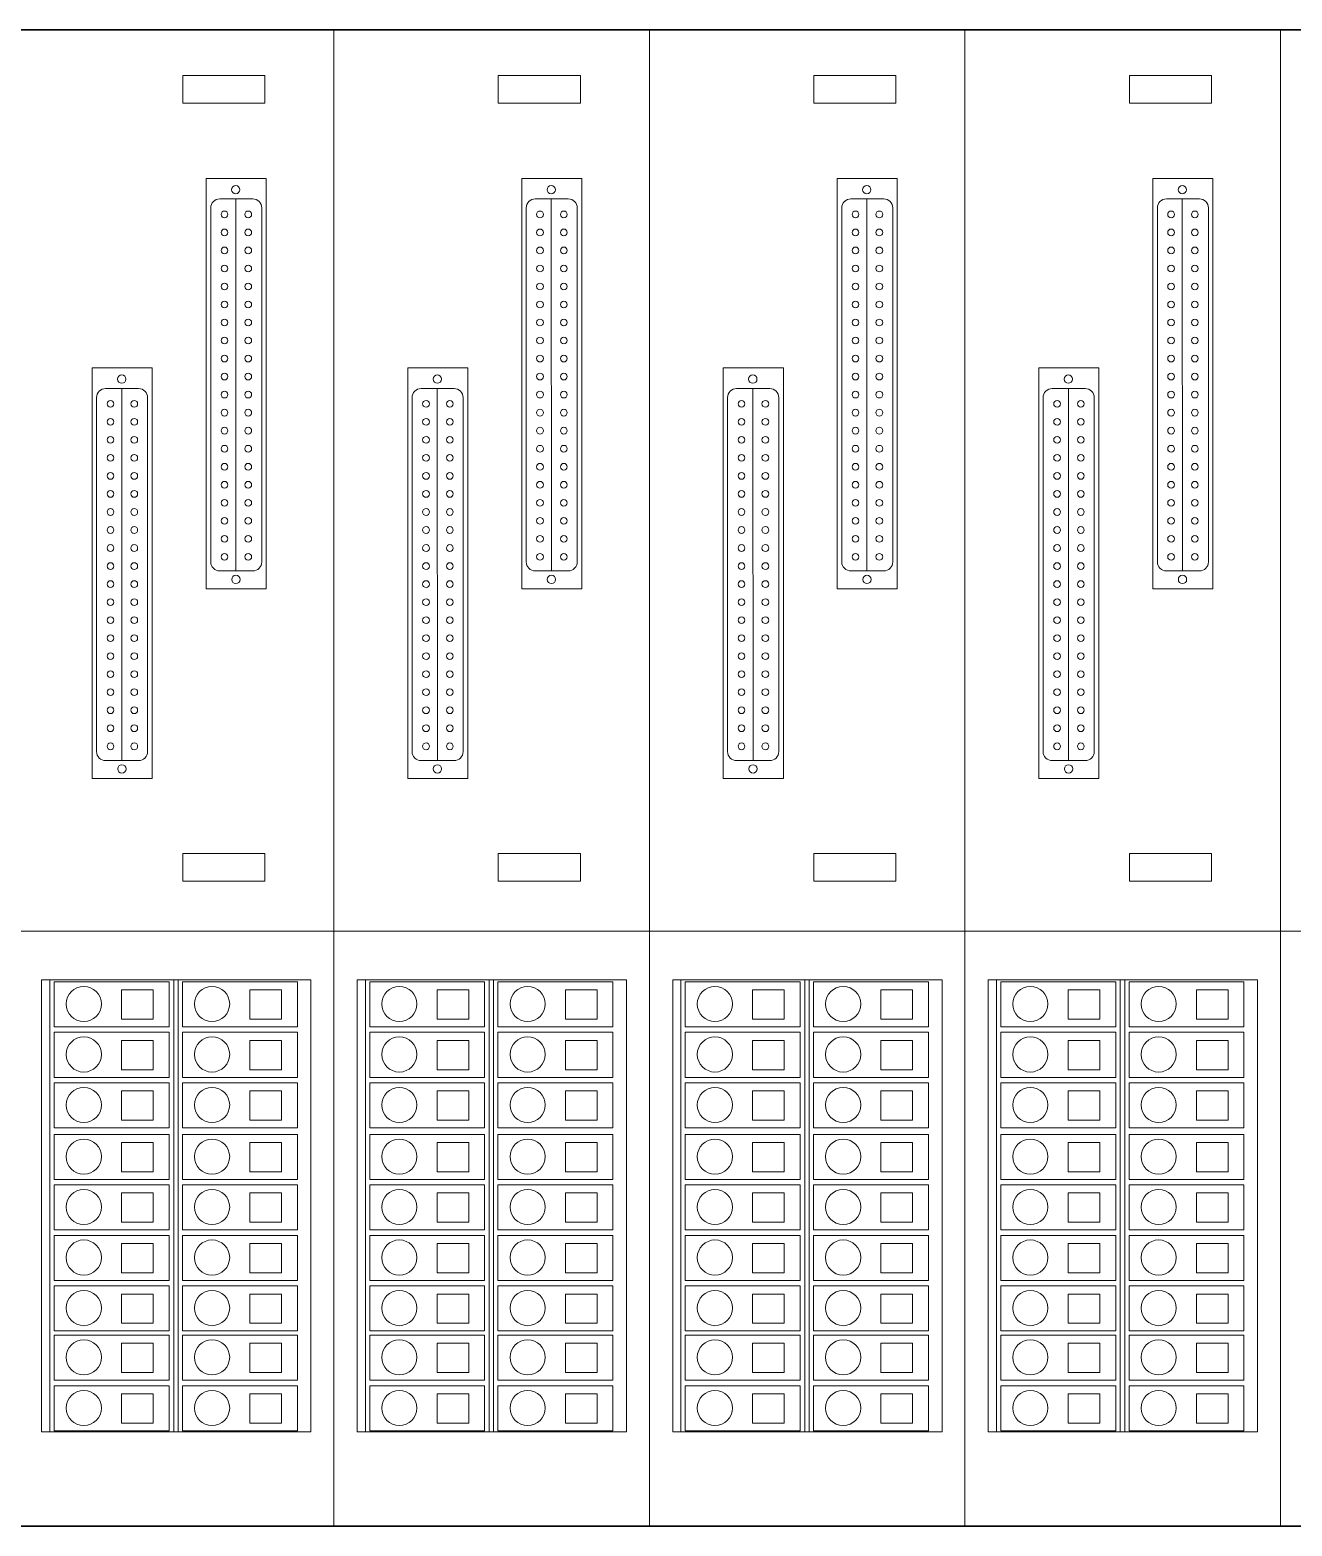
# Model space of a CAD drawing. Header units: millimetres. Extents: x 33157 to 59611, y -29750 to 1750.
# Drawn here: x 54995.3 to 55135.3, y 1074 to 1240 of the extents above; entities that cross this region are included whole.
import ezdxf

# ---------------------------------------------------------------- set-up
doc = ezdxf.new("R2010")
doc.units = ezdxf.units.MM
doc.layers.get('0').update_dxf_attribs({"lineweight": 18})
doc.layers.add('细实线', color=7, linetype='Continuous', lineweight=20)

msp = doc.modelspace()

# ---------------------------------------------------------------- linework, layer by layer
for p, q in [((55029, 1240.01), (55029, 1074.01)), ((55064, 1240.01), (55064, 1074.01)), ((55064, 1240.01), (55064, 1074.01)), ((55099, 1240.01), (55099, 1074.01)), ((55134, 1240.01), (55134, 1074.01)), ((55134, 1240.01), (55134, 1074.01)), ((54854, 1140.01), (55274, 1140.01)), ((54997.5, 1134.61), (54997.5, 1084.47)), ((54997.5, 1134.61), (55011.24, 1134.61)), ((55011.24, 1134.61), (55024.99, 1134.61)), ((55011.24, 1134.61), (55011.24, 1084.47)), ((55011.73, 1134.61), (55011.73, 1084.47)), ((55032.5, 1134.61), (55046.24, 1134.61)), ((55032.5, 1134.61), (55032.5, 1084.47)), ((55046.24, 1134.61), (55046.24, 1084.47)), ((55046.24, 1134.61), (55059.99, 1134.61)), ((55046.73, 1134.61), (55046.73, 1084.47)), ((55067.5, 1134.61), (55081.24, 1134.61)), ((55067.5, 1134.61), (55067.5, 1084.47)), ((55081.24, 1134.61), (55081.24, 1084.47)), ((55081.24, 1134.61), (55094.99, 1134.61)), ((55081.73, 1134.61), (55081.73, 1084.47)), ((55102.5, 1134.61), (55116.24, 1134.61)), ((55102.5, 1134.61), (55102.5, 1084.47)), ((55116.24, 1134.61), (55116.24, 1084.47)), ((55116.24, 1134.61), (55129.99, 1134.61)), ((55116.73, 1134.61), (55116.73, 1084.47))]:
    msp.add_line(p, q)
at = {"lineweight": 30}
msp.add_lwpolyline([(55274, 1240.01), (54854, 1240.01), (54854, 1074.01), (55274, 1074.01)], dxfattribs=at)
for points in [[(55012.25, 1234.97), (55012.25, 1231.9), (55021.36, 1231.9), (55021.36, 1234.97)], [(55047.25, 1234.97), (55047.25, 1231.9), (55056.36, 1231.9), (55056.36, 1234.97)], [(55082.25, 1234.97), (55082.25, 1231.9), (55091.36, 1231.9), (55091.36, 1234.97)], [(55117.25, 1234.97), (55117.25, 1231.9), (55126.36, 1231.9), (55126.36, 1234.97)], [(55012.25, 1148.64), (55012.25, 1145.56), (55021.36, 1145.56), (55021.36, 1148.64)], [(55047.25, 1148.64), (55047.25, 1145.56), (55056.36, 1145.56), (55056.36, 1148.64)], [(55082.25, 1148.64), (55082.25, 1145.56), (55091.36, 1145.56), (55091.36, 1148.64)], [(55117.25, 1148.64), (55117.25, 1145.56), (55126.36, 1145.56), (55126.36, 1148.64)], [(54996.59, 1134.61), (54996.59, 1084.47), (55026.47, 1084.47), (55026.47, 1134.61)], [(54997.98, 1134.4), (54997.98, 1129.4), (55010.73, 1129.4), (55010.73, 1134.4)], [(55012.21, 1134.4), (55012.21, 1129.4), (55024.96, 1129.4), (55024.96, 1134.4)], [(55031.59, 1134.61), (55031.59, 1084.47), (55061.47, 1084.47), (55061.47, 1134.61)], [(55032.98, 1134.4), (55032.98, 1129.4), (55045.73, 1129.4), (55045.73, 1134.4)], [(55047.21, 1134.4), (55047.21, 1129.4), (55059.96, 1129.4), (55059.96, 1134.4)], [(55066.59, 1134.61), (55066.59, 1084.47), (55096.47, 1084.47), (55096.47, 1134.61)], [(55067.98, 1134.4), (55067.98, 1129.4), (55080.73, 1129.4), (55080.73, 1134.4)], [(55082.21, 1134.4), (55082.21, 1129.4), (55094.96, 1129.4), (55094.96, 1134.4)], [(55101.59, 1134.61), (55101.59, 1084.47), (55131.47, 1084.47), (55131.47, 1134.61)], [(55102.98, 1134.4), (55102.98, 1129.4), (55115.73, 1129.4), (55115.73, 1134.4)], [(55117.21, 1134.4), (55117.21, 1129.4), (55129.96, 1129.4), (55129.96, 1134.4)], [(55005.46, 1133.5), (55005.46, 1130.25), (55008.97, 1130.25), (55008.97, 1133.5)], [(55019.69, 1133.5), (55019.69, 1130.25), (55023.2, 1130.25), (55023.2, 1133.5)], [(55040.46, 1133.5), (55040.46, 1130.25), (55043.97, 1130.25), (55043.97, 1133.5)], [(55054.69, 1133.5), (55054.69, 1130.25), (55058.2, 1130.25), (55058.2, 1133.5)], [(55075.46, 1133.5), (55075.46, 1130.25), (55078.97, 1130.25), (55078.97, 1133.5)], [(55089.69, 1133.5), (55089.69, 1130.25), (55093.2, 1130.25), (55093.2, 1133.5)], [(55110.46, 1133.5), (55110.46, 1130.25), (55113.97, 1130.25), (55113.97, 1133.5)], [(55124.69, 1133.5), (55124.69, 1130.25), (55128.2, 1130.25), (55128.2, 1133.5)], [(54997.98, 1128.8), (54997.98, 1123.8), (55010.73, 1123.8), (55010.73, 1128.8)], [(55012.21, 1128.8), (55012.21, 1123.8), (55024.96, 1123.8), (55024.96, 1128.8)], [(55032.98, 1128.8), (55032.98, 1123.8), (55045.73, 1123.8), (55045.73, 1128.8)], [(55047.21, 1128.8), (55047.21, 1123.8), (55059.96, 1123.8), (55059.96, 1128.8)], [(55067.98, 1128.8), (55067.98, 1123.8), (55080.73, 1123.8), (55080.73, 1128.8)], [(55082.21, 1128.8), (55082.21, 1123.8), (55094.96, 1123.8), (55094.96, 1128.8)], [(55102.98, 1128.8), (55102.98, 1123.8), (55115.73, 1123.8), (55115.73, 1128.8)], [(55117.21, 1128.8), (55117.21, 1123.8), (55129.96, 1123.8), (55129.96, 1128.8)], [(55005.46, 1127.9), (55005.46, 1124.65), (55008.97, 1124.65), (55008.97, 1127.9)], [(55019.69, 1127.9), (55019.69, 1124.65), (55023.2, 1124.65), (55023.2, 1127.9)], [(55040.46, 1127.9), (55040.46, 1124.65), (55043.97, 1124.65), (55043.97, 1127.9)], [(55054.69, 1127.9), (55054.69, 1124.65), (55058.2, 1124.65), (55058.2, 1127.9)], [(55075.46, 1127.9), (55075.46, 1124.65), (55078.97, 1124.65), (55078.97, 1127.9)], [(55089.69, 1127.9), (55089.69, 1124.65), (55093.2, 1124.65), (55093.2, 1127.9)], [(55110.46, 1127.9), (55110.46, 1124.65), (55113.97, 1124.65), (55113.97, 1127.9)], [(55124.69, 1127.9), (55124.69, 1124.65), (55128.2, 1124.65), (55128.2, 1127.9)], [(54997.98, 1123.2), (54997.98, 1118.2), (55010.73, 1118.2), (55010.73, 1123.2)], [(55005.46, 1122.3), (55005.46, 1119.05), (55008.97, 1119.05), (55008.97, 1122.3)], [(55012.21, 1123.2), (55012.21, 1118.2), (55024.96, 1118.2), (55024.96, 1123.2)], [(55019.69, 1122.3), (55019.69, 1119.05), (55023.2, 1119.05), (55023.2, 1122.3)], [(55032.98, 1123.2), (55032.98, 1118.2), (55045.73, 1118.2), (55045.73, 1123.2)], [(55040.46, 1122.3), (55040.46, 1119.05), (55043.97, 1119.05), (55043.97, 1122.3)], [(55047.21, 1123.2), (55047.21, 1118.2), (55059.96, 1118.2), (55059.96, 1123.2)], [(55054.69, 1122.3), (55054.69, 1119.05), (55058.2, 1119.05), (55058.2, 1122.3)], [(55067.98, 1123.2), (55067.98, 1118.2), (55080.73, 1118.2), (55080.73, 1123.2)], [(55075.46, 1122.3), (55075.46, 1119.05), (55078.97, 1119.05), (55078.97, 1122.3)], [(55082.21, 1123.2), (55082.21, 1118.2), (55094.96, 1118.2), (55094.96, 1123.2)], [(55089.69, 1122.3), (55089.69, 1119.05), (55093.2, 1119.05), (55093.2, 1122.3)], [(55102.98, 1123.2), (55102.98, 1118.2), (55115.73, 1118.2), (55115.73, 1123.2)], [(55110.46, 1122.3), (55110.46, 1119.05), (55113.97, 1119.05), (55113.97, 1122.3)], [(55117.21, 1123.2), (55117.21, 1118.2), (55129.96, 1118.2), (55129.96, 1123.2)], [(55124.69, 1122.3), (55124.69, 1119.05), (55128.2, 1119.05), (55128.2, 1122.3)], [(54997.98, 1117.47), (54997.98, 1112.47), (55010.73, 1112.47), (55010.73, 1117.47)], [(55012.21, 1117.47), (55012.21, 1112.47), (55024.96, 1112.47), (55024.96, 1117.47)], [(55032.98, 1117.47), (55032.98, 1112.47), (55045.73, 1112.47), (55045.73, 1117.47)], [(55047.21, 1117.47), (55047.21, 1112.47), (55059.96, 1112.47), (55059.96, 1117.47)], [(55067.98, 1117.47), (55067.98, 1112.47), (55080.73, 1112.47), (55080.73, 1117.47)], [(55082.21, 1117.47), (55082.21, 1112.47), (55094.96, 1112.47), (55094.96, 1117.47)], [(55102.98, 1117.47), (55102.98, 1112.47), (55115.73, 1112.47), (55115.73, 1117.47)], [(55117.21, 1117.47), (55117.21, 1112.47), (55129.96, 1112.47), (55129.96, 1117.47)], [(55005.46, 1116.57), (55005.46, 1113.32), (55008.97, 1113.32), (55008.97, 1116.57)], [(55019.69, 1116.57), (55019.69, 1113.32), (55023.2, 1113.32), (55023.2, 1116.57)], [(55040.46, 1116.57), (55040.46, 1113.32), (55043.97, 1113.32), (55043.97, 1116.57)], [(55054.69, 1116.57), (55054.69, 1113.32), (55058.2, 1113.32), (55058.2, 1116.57)], [(55075.46, 1116.57), (55075.46, 1113.32), (55078.97, 1113.32), (55078.97, 1116.57)], [(55089.69, 1116.57), (55089.69, 1113.32), (55093.2, 1113.32), (55093.2, 1116.57)], [(55110.46, 1116.57), (55110.46, 1113.32), (55113.97, 1113.32), (55113.97, 1116.57)], [(55124.69, 1116.57), (55124.69, 1113.32), (55128.2, 1113.32), (55128.2, 1116.57)], [(54997.98, 1111.87), (54997.98, 1106.87), (55010.73, 1106.87), (55010.73, 1111.87)], [(55005.46, 1110.97), (55005.46, 1107.72), (55008.97, 1107.72), (55008.97, 1110.97)], [(55012.21, 1111.87), (55012.21, 1106.87), (55024.96, 1106.87), (55024.96, 1111.87)], [(55019.69, 1110.97), (55019.69, 1107.72), (55023.2, 1107.72), (55023.2, 1110.97)], [(55032.98, 1111.87), (55032.98, 1106.87), (55045.73, 1106.87), (55045.73, 1111.87)], [(55040.46, 1110.97), (55040.46, 1107.72), (55043.97, 1107.72), (55043.97, 1110.97)], [(55047.21, 1111.87), (55047.21, 1106.87), (55059.96, 1106.87), (55059.96, 1111.87)], [(55054.69, 1110.97), (55054.69, 1107.72), (55058.2, 1107.72), (55058.2, 1110.97)], [(55067.98, 1111.87), (55067.98, 1106.87), (55080.73, 1106.87), (55080.73, 1111.87)], [(55075.46, 1110.97), (55075.46, 1107.72), (55078.97, 1107.72), (55078.97, 1110.97)], [(55082.21, 1111.87), (55082.21, 1106.87), (55094.96, 1106.87), (55094.96, 1111.87)], [(55089.69, 1110.97), (55089.69, 1107.72), (55093.2, 1107.72), (55093.2, 1110.97)], [(55102.98, 1111.87), (55102.98, 1106.87), (55115.73, 1106.87), (55115.73, 1111.87)], [(55110.46, 1110.97), (55110.46, 1107.72), (55113.97, 1107.72), (55113.97, 1110.97)], [(55117.21, 1111.87), (55117.21, 1106.87), (55129.96, 1106.87), (55129.96, 1111.87)], [(55124.69, 1110.97), (55124.69, 1107.72), (55128.2, 1107.72), (55128.2, 1110.97)], [(54997.98, 1106.27), (54997.98, 1101.27), (55010.73, 1101.27), (55010.73, 1106.27)], [(55012.21, 1106.27), (55012.21, 1101.27), (55024.96, 1101.27), (55024.96, 1106.27)], [(55032.98, 1106.27), (55032.98, 1101.27), (55045.73, 1101.27), (55045.73, 1106.27)], [(55047.21, 1106.27), (55047.21, 1101.27), (55059.96, 1101.27), (55059.96, 1106.27)], [(55067.98, 1106.27), (55067.98, 1101.27), (55080.73, 1101.27), (55080.73, 1106.27)], [(55082.21, 1106.27), (55082.21, 1101.27), (55094.96, 1101.27), (55094.96, 1106.27)], [(55102.98, 1106.27), (55102.98, 1101.27), (55115.73, 1101.27), (55115.73, 1106.27)], [(55117.21, 1106.27), (55117.21, 1101.27), (55129.96, 1101.27), (55129.96, 1106.27)], [(55005.46, 1105.37), (55005.46, 1102.12), (55008.97, 1102.12), (55008.97, 1105.37)], [(55019.69, 1105.37), (55019.69, 1102.12), (55023.2, 1102.12), (55023.2, 1105.37)], [(55040.46, 1105.37), (55040.46, 1102.12), (55043.97, 1102.12), (55043.97, 1105.37)], [(55054.69, 1105.37), (55054.69, 1102.12), (55058.2, 1102.12), (55058.2, 1105.37)], [(55075.46, 1105.37), (55075.46, 1102.12), (55078.97, 1102.12), (55078.97, 1105.37)], [(55089.69, 1105.37), (55089.69, 1102.12), (55093.2, 1102.12), (55093.2, 1105.37)], [(55110.46, 1105.37), (55110.46, 1102.12), (55113.97, 1102.12), (55113.97, 1105.37)], [(55124.69, 1105.37), (55124.69, 1102.12), (55128.2, 1102.12), (55128.2, 1105.37)], [(54997.98, 1100.66), (54997.98, 1095.66), (55010.73, 1095.66), (55010.73, 1100.66)], [(55012.21, 1100.66), (55012.21, 1095.66), (55024.96, 1095.66), (55024.96, 1100.66)], [(55032.98, 1100.66), (55032.98, 1095.66), (55045.73, 1095.66), (55045.73, 1100.66)], [(55047.21, 1100.66), (55047.21, 1095.66), (55059.96, 1095.66), (55059.96, 1100.66)], [(55067.98, 1100.66), (55067.98, 1095.66), (55080.73, 1095.66), (55080.73, 1100.66)], [(55082.21, 1100.66), (55082.21, 1095.66), (55094.96, 1095.66), (55094.96, 1100.66)], [(55102.98, 1100.66), (55102.98, 1095.66), (55115.73, 1095.66), (55115.73, 1100.66)], [(55117.21, 1100.66), (55117.21, 1095.66), (55129.96, 1095.66), (55129.96, 1100.66)], [(55005.46, 1099.76), (55005.46, 1096.51), (55008.97, 1096.51), (55008.97, 1099.76)], [(55019.69, 1099.76), (55019.69, 1096.51), (55023.2, 1096.51), (55023.2, 1099.76)], [(55040.46, 1099.76), (55040.46, 1096.51), (55043.97, 1096.51), (55043.97, 1099.76)], [(55054.69, 1099.76), (55054.69, 1096.51), (55058.2, 1096.51), (55058.2, 1099.76)], [(55075.46, 1099.76), (55075.46, 1096.51), (55078.97, 1096.51), (55078.97, 1099.76)], [(55089.69, 1099.76), (55089.69, 1096.51), (55093.2, 1096.51), (55093.2, 1099.76)], [(55110.46, 1099.76), (55110.46, 1096.51), (55113.97, 1096.51), (55113.97, 1099.76)], [(55124.69, 1099.76), (55124.69, 1096.51), (55128.2, 1096.51), (55128.2, 1099.76)], [(54997.98, 1095.19), (54997.98, 1090.19), (55010.73, 1090.19), (55010.73, 1095.19)], [(55005.46, 1094.3), (55005.46, 1091.04), (55008.97, 1091.04), (55008.97, 1094.3)], [(55012.21, 1095.19), (55012.21, 1090.19), (55024.96, 1090.19), (55024.96, 1095.19)], [(55019.69, 1094.3), (55019.69, 1091.04), (55023.2, 1091.04), (55023.2, 1094.3)], [(55032.98, 1095.19), (55032.98, 1090.19), (55045.73, 1090.19), (55045.73, 1095.19)], [(55040.46, 1094.3), (55040.46, 1091.04), (55043.97, 1091.04), (55043.97, 1094.3)], [(55047.21, 1095.19), (55047.21, 1090.19), (55059.96, 1090.19), (55059.96, 1095.19)], [(55054.69, 1094.3), (55054.69, 1091.04), (55058.2, 1091.04), (55058.2, 1094.3)], [(55067.98, 1095.19), (55067.98, 1090.19), (55080.73, 1090.19), (55080.73, 1095.19)], [(55075.46, 1094.3), (55075.46, 1091.04), (55078.97, 1091.04), (55078.97, 1094.3)], [(55082.21, 1095.19), (55082.21, 1090.19), (55094.96, 1090.19), (55094.96, 1095.19)], [(55089.69, 1094.3), (55089.69, 1091.04), (55093.2, 1091.04), (55093.2, 1094.3)], [(55102.98, 1095.19), (55102.98, 1090.19), (55115.73, 1090.19), (55115.73, 1095.19)], [(55110.46, 1094.3), (55110.46, 1091.04), (55113.97, 1091.04), (55113.97, 1094.3)], [(55117.21, 1095.19), (55117.21, 1090.19), (55129.96, 1090.19), (55129.96, 1095.19)], [(55124.69, 1094.3), (55124.69, 1091.04), (55128.2, 1091.04), (55128.2, 1094.3)], [(54997.98, 1089.57), (54997.98, 1084.57), (55010.73, 1084.57), (55010.73, 1089.57)], [(55012.21, 1089.57), (55012.21, 1084.57), (55024.96, 1084.57), (55024.96, 1089.57)], [(55032.98, 1089.57), (55032.98, 1084.57), (55045.73, 1084.57), (55045.73, 1089.57)], [(55047.21, 1089.57), (55047.21, 1084.57), (55059.96, 1084.57), (55059.96, 1089.57)], [(55067.98, 1089.57), (55067.98, 1084.57), (55080.73, 1084.57), (55080.73, 1089.57)], [(55082.21, 1089.57), (55082.21, 1084.57), (55094.96, 1084.57), (55094.96, 1089.57)], [(55102.98, 1089.57), (55102.98, 1084.57), (55115.73, 1084.57), (55115.73, 1089.57)], [(55117.21, 1089.57), (55117.21, 1084.57), (55129.96, 1084.57), (55129.96, 1089.57)], [(55005.46, 1088.67), (55005.46, 1085.42), (55008.97, 1085.42), (55008.97, 1088.67)], [(55019.69, 1088.67), (55019.69, 1085.42), (55023.2, 1085.42), (55023.2, 1088.67)], [(55040.46, 1088.67), (55040.46, 1085.42), (55043.97, 1085.42), (55043.97, 1088.67)], [(55054.69, 1088.67), (55054.69, 1085.42), (55058.2, 1085.42), (55058.2, 1088.67)], [(55075.46, 1088.67), (55075.46, 1085.42), (55078.97, 1085.42), (55078.97, 1088.67)], [(55089.69, 1088.67), (55089.69, 1085.42), (55093.2, 1085.42), (55093.2, 1088.67)], [(55110.46, 1088.67), (55110.46, 1085.42), (55113.97, 1085.42), (55113.97, 1088.67)], [(55124.69, 1088.67), (55124.69, 1085.42), (55128.2, 1085.42), (55128.2, 1088.67)]]:
    msp.add_lwpolyline(points, close=True)
for centre in [(55001.27, 1131.94), (55015.5, 1131.94), (55036.27, 1131.94), (55050.5, 1131.94), (55071.27, 1131.94), (55085.5, 1131.94), (55106.27, 1131.94), (55120.5, 1131.94), (55001.27, 1126.34), (55015.5, 1126.34), (55036.27, 1126.34), (55050.5, 1126.34), (55071.27, 1126.34), (55085.5, 1126.34), (55106.27, 1126.34), (55120.5, 1126.34), (55001.27, 1120.74), (55015.5, 1120.74), (55036.27, 1120.74), (55050.5, 1120.74), (55071.27, 1120.74), (55085.5, 1120.74), (55106.27, 1120.74), (55120.5, 1120.74), (55001.27, 1115.01), (55015.5, 1115.01), (55036.27, 1115.01), (55050.5, 1115.01), (55071.27, 1115.01), (55085.5, 1115.01), (55106.27, 1115.01), (55120.5, 1115.01), (55001.27, 1109.41), (55015.5, 1109.41), (55036.27, 1109.41), (55050.5, 1109.41), (55071.27, 1109.41), (55085.5, 1109.41), (55106.27, 1109.41), (55120.5, 1109.41), (55001.27, 1103.81), (55015.5, 1103.81), (55036.27, 1103.81), (55050.5, 1103.81), (55071.27, 1103.81), (55085.5, 1103.81), (55106.27, 1103.81), (55120.5, 1103.81), (55001.27, 1098.2), (55015.5, 1098.2), (55036.27, 1098.2), (55050.5, 1098.2), (55071.27, 1098.2), (55085.5, 1098.2), (55106.27, 1098.2), (55120.5, 1098.2), (55001.27, 1092.74), (55015.5, 1092.74), (55036.27, 1092.74), (55050.5, 1092.74), (55071.27, 1092.74), (55085.5, 1092.74), (55106.27, 1092.74), (55120.5, 1092.74), (55001.27, 1087.11), (55015.5, 1087.11), (55036.27, 1087.11), (55050.5, 1087.11), (55071.27, 1087.11), (55085.5, 1087.11), (55106.27, 1087.11), (55120.5, 1087.11)]:
    msp.add_circle(centre, 1.95)
at = {"layer": '细实线'}
for p, q in [((55018.12, 1221.24), (55018.14, 1179.96)), ((55053.12, 1221.24), (55053.14, 1179.96)), ((55053.12, 1221.24), (55053.14, 1179.96)), ((55088.12, 1221.24), (55088.14, 1179.96)), ((55123.12, 1221.24), (55123.14, 1179.96)), ((55005.48, 1200.23), (55005.5, 1158.94)), ((55040.48, 1200.23), (55040.5, 1158.94)), ((55040.48, 1200.23), (55040.5, 1158.94)), ((55075.48, 1200.23), (55075.5, 1158.94)), ((55110.48, 1200.23), (55110.5, 1158.94))]:
    msp.add_line(p, q, dxfattribs=at)
for points in [[(55014.84, 1223.53), (55021.5, 1223.53), (55021.5, 1177.99), (55014.84, 1177.99)], [(55049.84, 1223.53), (55056.5, 1223.53), (55056.5, 1177.99), (55049.84, 1177.99)], [(55084.84, 1223.53), (55091.5, 1223.53), (55091.5, 1177.99), (55084.84, 1177.99)], [(55119.84, 1223.53), (55126.5, 1223.53), (55126.5, 1177.99), (55119.84, 1177.99)], [(55002.2, 1202.51), (55008.87, 1202.51), (55008.87, 1156.97), (55002.2, 1156.97)], [(55037.2, 1202.51), (55043.87, 1202.51), (55043.87, 1156.97), (55037.2, 1156.97)], [(55072.2, 1202.51), (55078.87, 1202.51), (55078.87, 1156.97), (55072.2, 1156.97)], [(55107.2, 1202.51), (55113.87, 1202.51), (55113.87, 1156.97), (55107.2, 1156.97)]]:
    msp.add_lwpolyline(points, close=True, dxfattribs=at)
for points in [[(55016.35, 1221.27), (55020.01, 1221.27, -0.414214), (55021.01, 1220.27), (55021.01, 1180.99, -0.414214), (55020.01, 1179.99), (55016.35, 1179.99, -0.414214), (55015.35, 1180.99), (55015.35, 1220.27, -0.414214)], [(55051.35, 1221.27), (55055.01, 1221.27, -0.414214), (55056.01, 1220.27), (55056.01, 1180.99, -0.414214), (55055.01, 1179.99), (55051.35, 1179.99, -0.414214), (55050.35, 1180.99), (55050.35, 1220.27, -0.414214)], [(55086.35, 1221.27), (55090.01, 1221.27, -0.414214), (55091.01, 1220.27), (55091.01, 1180.99, -0.414214), (55090.01, 1179.99), (55086.35, 1179.99, -0.414214), (55085.35, 1180.99), (55085.35, 1220.27, -0.414214)], [(55121.35, 1221.27), (55125.01, 1221.27, -0.414214), (55126.01, 1220.27), (55126.01, 1180.99, -0.414214), (55125.01, 1179.99), (55121.35, 1179.99, -0.414214), (55120.35, 1180.99), (55120.35, 1220.27, -0.414214)], [(55003.68, 1200.23), (55007.35, 1200.23, -0.414214), (55008.35, 1199.23), (55008.35, 1159.94, -0.414214), (55007.35, 1158.94), (55003.68, 1158.94, -0.414214), (55002.68, 1159.94), (55002.68, 1199.23, -0.414214)], [(55038.68, 1200.23), (55042.35, 1200.23, -0.414214), (55043.35, 1199.23), (55043.35, 1159.94, -0.414214), (55042.35, 1158.94), (55038.68, 1158.94, -0.414214), (55037.68, 1159.94), (55037.68, 1199.23, -0.414214)], [(55073.68, 1200.23), (55077.35, 1200.23, -0.414214), (55078.35, 1199.23), (55078.35, 1159.94, -0.414214), (55077.35, 1158.94), (55073.68, 1158.94, -0.414214), (55072.68, 1159.94), (55072.68, 1199.23, -0.414214)], [(55108.68, 1200.23), (55112.35, 1200.23, -0.414214), (55113.35, 1199.23), (55113.35, 1159.94, -0.414214), (55112.35, 1158.94), (55108.68, 1158.94, -0.414214), (55107.68, 1159.94), (55107.68, 1199.23, -0.414214)]]:
    msp.add_lwpolyline(points, format="xyb", close=True, dxfattribs=at)
for centre, radius in [((55018.12, 1222.29), 0.462), ((55053.12, 1222.29), 0.462), ((55088.12, 1222.29), 0.462), ((55123.12, 1222.29), 0.462), ((55016.87, 1219.55), 0.373), ((55019.51, 1219.55), 0.373), ((55051.87, 1219.55), 0.373), ((55054.51, 1219.55), 0.373), ((55086.87, 1219.55), 0.373), ((55089.51, 1219.55), 0.373), ((55121.87, 1219.55), 0.373), ((55124.51, 1219.55), 0.373), ((55016.87, 1217.55), 0.373), ((55019.51, 1217.55), 0.373), ((55051.87, 1217.55), 0.373), ((55054.51, 1217.55), 0.373), ((55086.87, 1217.55), 0.373), ((55089.51, 1217.55), 0.373), ((55121.87, 1217.55), 0.373), ((55124.51, 1217.55), 0.373), ((55016.87, 1215.55), 0.373), ((55019.51, 1215.55), 0.373), ((55051.87, 1215.55), 0.373), ((55054.51, 1215.55), 0.373), ((55086.87, 1215.55), 0.373), ((55089.51, 1215.55), 0.373), ((55121.87, 1215.55), 0.373), ((55124.51, 1215.55), 0.373), ((55016.87, 1213.55), 0.373), ((55019.51, 1213.55), 0.373), ((55051.87, 1213.55), 0.373), ((55054.51, 1213.55), 0.373), ((55086.87, 1213.55), 0.373), ((55089.51, 1213.55), 0.373), ((55121.87, 1213.55), 0.373), ((55124.51, 1213.55), 0.373), ((55016.87, 1211.55), 0.373), ((55019.51, 1211.55), 0.373), ((55051.87, 1211.55), 0.373), ((55054.51, 1211.55), 0.373), ((55086.87, 1211.55), 0.373), ((55089.51, 1211.55), 0.373), ((55121.87, 1211.55), 0.373), ((55124.51, 1211.55), 0.373), ((55016.87, 1209.55), 0.373), ((55019.51, 1209.55), 0.373), ((55051.87, 1209.55), 0.373), ((55054.51, 1209.55), 0.373), ((55086.87, 1209.55), 0.373), ((55089.51, 1209.55), 0.373), ((55121.87, 1209.55), 0.373), ((55124.51, 1209.55), 0.373), ((55016.87, 1207.55), 0.373), ((55019.51, 1207.55), 0.373), ((55051.87, 1207.55), 0.373), ((55054.51, 1207.55), 0.373), ((55086.87, 1207.55), 0.373), ((55089.51, 1207.55), 0.373), ((55121.87, 1207.55), 0.373), ((55124.51, 1207.55), 0.373), ((55016.87, 1205.55), 0.373), ((55019.51, 1205.55), 0.373), ((55051.87, 1205.55), 0.373), ((55054.51, 1205.55), 0.373), ((55086.87, 1205.55), 0.373), ((55089.51, 1205.55), 0.373), ((55121.87, 1205.55), 0.373), ((55124.51, 1205.55), 0.373), ((55016.87, 1203.55), 0.373), ((55019.51, 1203.55), 0.373), ((55051.87, 1203.55), 0.373), ((55054.51, 1203.55), 0.373), ((55086.87, 1203.55), 0.373), ((55089.51, 1203.55), 0.373), ((55121.87, 1203.55), 0.373), ((55124.51, 1203.55), 0.373), ((55016.87, 1201.55), 0.373), ((55019.51, 1201.55), 0.373), ((55051.87, 1201.55), 0.373), ((55054.51, 1201.55), 0.373), ((55086.87, 1201.55), 0.373), ((55089.51, 1201.55), 0.373), ((55121.87, 1201.55), 0.373), ((55124.51, 1201.55), 0.373), ((55005.48, 1201.27), 0.462), ((55040.48, 1201.27), 0.462), ((55075.48, 1201.27), 0.462), ((55110.48, 1201.27), 0.462), ((55004.23, 1198.53), 0.373), ((55006.87, 1198.53), 0.373), ((55016.87, 1199.55), 0.373), ((55019.51, 1199.55), 0.373), ((55039.23, 1198.53), 0.373), ((55041.87, 1198.53), 0.373), ((55051.87, 1199.55), 0.373), ((55054.51, 1199.55), 0.373), ((55074.23, 1198.53), 0.373), ((55076.87, 1198.53), 0.373), ((55086.87, 1199.55), 0.373), ((55089.51, 1199.55), 0.373), ((55109.23, 1198.53), 0.373), ((55111.87, 1198.53), 0.373), ((55121.87, 1199.55), 0.373), ((55124.51, 1199.55), 0.373), ((55004.23, 1196.53), 0.373), ((55006.87, 1196.53), 0.373), ((55016.87, 1197.55), 0.373), ((55019.51, 1197.55), 0.373), ((55039.23, 1196.53), 0.373), ((55041.87, 1196.53), 0.373), ((55051.87, 1197.55), 0.373), ((55054.51, 1197.55), 0.373), ((55074.23, 1196.53), 0.373), ((55076.87, 1196.53), 0.373), ((55086.87, 1197.55), 0.373), ((55089.51, 1197.55), 0.373), ((55109.23, 1196.53), 0.373), ((55111.87, 1196.53), 0.373), ((55121.87, 1197.55), 0.373), ((55124.51, 1197.55), 0.373), ((55016.87, 1195.55), 0.373), ((55019.51, 1195.55), 0.373), ((55051.87, 1195.55), 0.373), ((55054.51, 1195.55), 0.373), ((55086.87, 1195.55), 0.373), ((55089.51, 1195.55), 0.373), ((55121.87, 1195.55), 0.373), ((55124.51, 1195.55), 0.373), ((55004.23, 1194.53), 0.373), ((55006.87, 1194.53), 0.373), ((55016.87, 1193.55), 0.373), ((55019.51, 1193.55), 0.373), ((55039.23, 1194.53), 0.373), ((55041.87, 1194.53), 0.373), ((55051.87, 1193.55), 0.373), ((55054.51, 1193.55), 0.373), ((55074.23, 1194.53), 0.373), ((55076.87, 1194.53), 0.373), ((55086.87, 1193.55), 0.373), ((55089.51, 1193.55), 0.373), ((55109.23, 1194.53), 0.373), ((55111.87, 1194.53), 0.373), ((55121.87, 1193.55), 0.373), ((55124.51, 1193.55), 0.373), ((55004.23, 1192.53), 0.373), ((55006.87, 1192.53), 0.373), ((55016.87, 1191.55), 0.373), ((55019.51, 1191.55), 0.373), ((55039.23, 1192.53), 0.373), ((55041.87, 1192.53), 0.373), ((55051.87, 1191.55), 0.373), ((55054.51, 1191.55), 0.373), ((55074.23, 1192.53), 0.373), ((55076.87, 1192.53), 0.373), ((55086.87, 1191.55), 0.373), ((55089.51, 1191.55), 0.373), ((55109.23, 1192.53), 0.373), ((55111.87, 1192.53), 0.373), ((55121.87, 1191.55), 0.373), ((55124.51, 1191.55), 0.373), ((55004.23, 1190.53), 0.373), ((55006.87, 1190.53), 0.373), ((55039.23, 1190.53), 0.373), ((55041.87, 1190.53), 0.373), ((55074.23, 1190.53), 0.373), ((55076.87, 1190.53), 0.373), ((55109.23, 1190.53), 0.373), ((55111.87, 1190.53), 0.373), ((55004.23, 1188.53), 0.373), ((55006.87, 1188.53), 0.373), ((55016.87, 1189.55), 0.373), ((55019.51, 1189.55), 0.373), ((55039.23, 1188.53), 0.373), ((55041.87, 1188.53), 0.373), ((55051.87, 1189.55), 0.373), ((55054.51, 1189.55), 0.373), ((55074.23, 1188.53), 0.373), ((55076.87, 1188.53), 0.373), ((55086.87, 1189.55), 0.373), ((55089.51, 1189.55), 0.373), ((55109.23, 1188.53), 0.373), ((55111.87, 1188.53), 0.373), ((55121.87, 1189.55), 0.373), ((55124.51, 1189.55), 0.373), ((55004.23, 1186.53), 0.373), ((55006.87, 1186.53), 0.373), ((55016.87, 1187.55), 0.373), ((55019.51, 1187.55), 0.373), ((55039.23, 1186.53), 0.373), ((55041.87, 1186.53), 0.373), ((55051.87, 1187.55), 0.373), ((55054.51, 1187.55), 0.373), ((55074.23, 1186.53), 0.373), ((55076.87, 1186.53), 0.373), ((55086.87, 1187.55), 0.373), ((55089.51, 1187.55), 0.373), ((55109.23, 1186.53), 0.373), ((55111.87, 1186.53), 0.373), ((55121.87, 1187.55), 0.373), ((55124.51, 1187.55), 0.373), ((55016.87, 1185.55), 0.373), ((55019.51, 1185.55), 0.373), ((55051.87, 1185.55), 0.373), ((55054.51, 1185.55), 0.373), ((55086.87, 1185.55), 0.373), ((55089.51, 1185.55), 0.373), ((55121.87, 1185.55), 0.373), ((55124.51, 1185.55), 0.373), ((55004.23, 1184.53), 0.373), ((55006.87, 1184.53), 0.373), ((55016.87, 1183.55), 0.373), ((55019.51, 1183.55), 0.373), ((55039.23, 1184.53), 0.373), ((55041.87, 1184.53), 0.373), ((55051.87, 1183.55), 0.373), ((55054.51, 1183.55), 0.373), ((55074.23, 1184.53), 0.373), ((55076.87, 1184.53), 0.373), ((55086.87, 1183.55), 0.373), ((55089.51, 1183.55), 0.373), ((55109.23, 1184.53), 0.373), ((55111.87, 1184.53), 0.373), ((55121.87, 1183.55), 0.373), ((55124.51, 1183.55), 0.373), ((55004.23, 1182.53), 0.373), ((55006.87, 1182.53), 0.373), ((55016.87, 1181.55), 0.373), ((55019.51, 1181.55), 0.373), ((55039.23, 1182.53), 0.373), ((55041.87, 1182.53), 0.373), ((55051.87, 1181.55), 0.373), ((55054.51, 1181.55), 0.373), ((55074.23, 1182.53), 0.373), ((55076.87, 1182.53), 0.373), ((55086.87, 1181.55), 0.373), ((55089.51, 1181.55), 0.373), ((55109.23, 1182.53), 0.373), ((55111.87, 1182.53), 0.373), ((55121.87, 1181.55), 0.373), ((55124.51, 1181.55), 0.373), ((55004.23, 1180.53), 0.373), ((55006.87, 1180.53), 0.373), ((55039.23, 1180.53), 0.373), ((55041.87, 1180.53), 0.373), ((55074.23, 1180.53), 0.373), ((55076.87, 1180.53), 0.373), ((55109.23, 1180.53), 0.373), ((55111.87, 1180.53), 0.373), ((55004.23, 1178.53), 0.373), ((55006.87, 1178.53), 0.373), ((55018.14, 1179.04), 0.462), ((55039.23, 1178.53), 0.373), ((55041.87, 1178.53), 0.373), ((55053.14, 1179.04), 0.462), ((55074.23, 1178.53), 0.373), ((55076.87, 1178.53), 0.373), ((55088.14, 1179.04), 0.462), ((55109.23, 1178.53), 0.373), ((55111.87, 1178.53), 0.373), ((55123.14, 1179.04), 0.462), ((55004.23, 1176.53), 0.373), ((55006.87, 1176.53), 0.373), ((55039.23, 1176.53), 0.373), ((55041.87, 1176.53), 0.373), ((55074.23, 1176.53), 0.373), ((55076.87, 1176.53), 0.373), ((55109.23, 1176.53), 0.373), ((55111.87, 1176.53), 0.373), ((55004.23, 1174.53), 0.373), ((55006.87, 1174.53), 0.373), ((55039.23, 1174.53), 0.373), ((55041.87, 1174.53), 0.373), ((55074.23, 1174.53), 0.373), ((55076.87, 1174.53), 0.373), ((55109.23, 1174.53), 0.373), ((55111.87, 1174.53), 0.373), ((55004.23, 1172.53), 0.373), ((55006.87, 1172.53), 0.373), ((55039.23, 1172.53), 0.373), ((55041.87, 1172.53), 0.373), ((55074.23, 1172.53), 0.373), ((55076.87, 1172.53), 0.373), ((55109.23, 1172.53), 0.373), ((55111.87, 1172.53), 0.373), ((55004.23, 1170.53), 0.373), ((55006.87, 1170.53), 0.373), ((55039.23, 1170.53), 0.373), ((55041.87, 1170.53), 0.373), ((55074.23, 1170.53), 0.373), ((55076.87, 1170.53), 0.373), ((55109.23, 1170.53), 0.373), ((55111.87, 1170.53), 0.373), ((55004.23, 1168.53), 0.373), ((55006.87, 1168.53), 0.373), ((55039.23, 1168.53), 0.373), ((55041.87, 1168.53), 0.373), ((55074.23, 1168.53), 0.373), ((55076.87, 1168.53), 0.373), ((55109.23, 1168.53), 0.373), ((55111.87, 1168.53), 0.373), ((55004.23, 1166.53), 0.373), ((55006.87, 1166.53), 0.373), ((55039.23, 1166.53), 0.373), ((55041.87, 1166.53), 0.373), ((55074.23, 1166.53), 0.373), ((55076.87, 1166.53), 0.373), ((55109.23, 1166.53), 0.373), ((55111.87, 1166.53), 0.373), ((55004.23, 1164.53), 0.373), ((55006.87, 1164.53), 0.373), ((55039.23, 1164.53), 0.373), ((55041.87, 1164.53), 0.373), ((55074.23, 1164.53), 0.373), ((55076.87, 1164.53), 0.373), ((55109.23, 1164.53), 0.373), ((55111.87, 1164.53), 0.373), ((55004.23, 1162.53), 0.373), ((55006.87, 1162.53), 0.373), ((55039.23, 1162.53), 0.373), ((55041.87, 1162.53), 0.373), ((55074.23, 1162.53), 0.373), ((55076.87, 1162.53), 0.373), ((55109.23, 1162.53), 0.373), ((55111.87, 1162.53), 0.373), ((55004.23, 1160.53), 0.373), ((55006.87, 1160.53), 0.373), ((55039.23, 1160.53), 0.373), ((55041.87, 1160.53), 0.373), ((55074.23, 1160.53), 0.373), ((55076.87, 1160.53), 0.373), ((55109.23, 1160.53), 0.373), ((55111.87, 1160.53), 0.373), ((55005.5, 1158.03), 0.462), ((55040.5, 1158.03), 0.462), ((55075.5, 1158.03), 0.462), ((55110.5, 1158.03), 0.462)]:
    msp.add_circle(centre, radius, dxfattribs=at)

doc.saveas('drawing.dxf')
